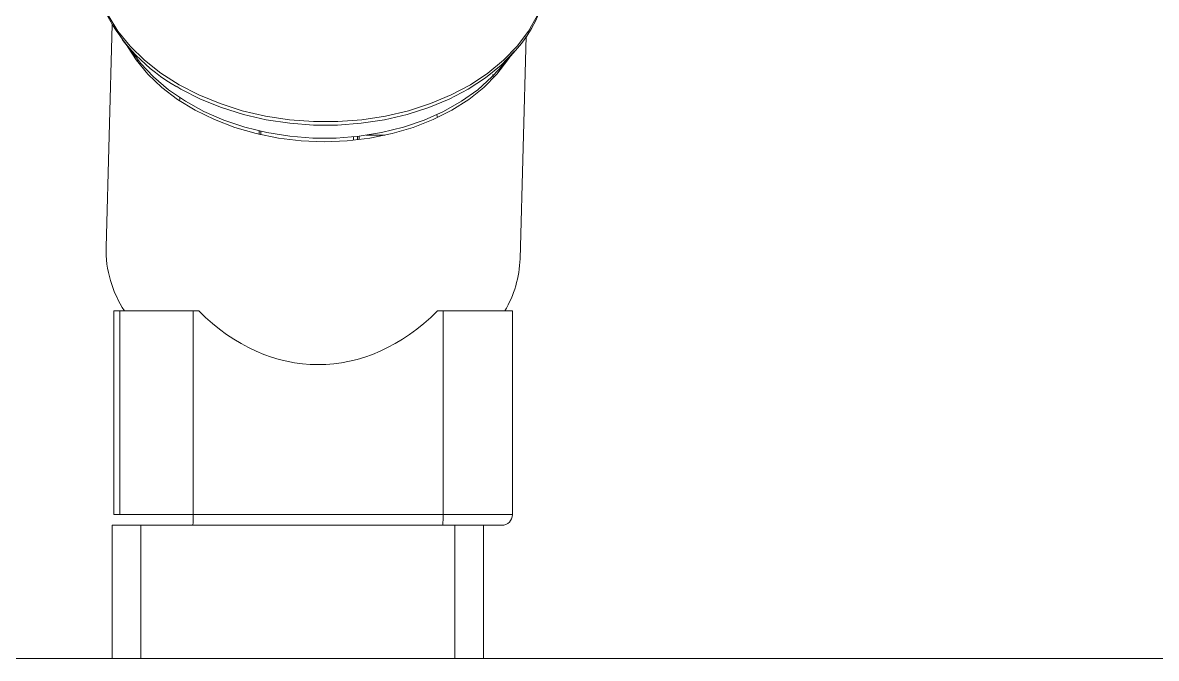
# Model space of a CAD drawing. Header units: millimetres. Extents: x 5343 to 29633, y -275 to 12336.
# Drawn here: x 16229.3 to 16388, y 4641 to 4730 of the extents above; entities that cross this region are included whole.
import ezdxf

# ---------------------------------------------------------------- set-up
doc = ezdxf.new("R2010")
doc.units = ezdxf.units.MM

msp = doc.modelspace()

# ---------------------------------------------------------------- linework, layer by layer
at = {"linetype": 'Continuous', "lineweight": 15}
for p, q in [((16242.62, 4728.78), (16241.23, 4730.99)), ((16301.38, 4730.99), (16300.11, 4728.78)), ((16240.96, 4698.52), (16241.83, 4729.68)), ((16244.33, 4726.68), (16242.62, 4728.78)), ((16245.39, 4724.82), (16243.23, 4727.62)), ((16300.11, 4728.78), (16298.52, 4726.68)), ((16299.8, 4728.06), (16298.94, 4696.9)), ((16243.98, 4726.64), (16245.19, 4724.74)), ((16246.34, 4724.71), (16244.33, 4726.68)), ((16298.28, 4726.08), (16295.98, 4723.41)), ((16298.52, 4726.68), (16296.61, 4724.71)), ((16298.28, 4726.08), (16298.17, 4725.95)), ((16245.19, 4724.74), (16246.83, 4722.75)), ((16245.38, 4724.6), (16245.43, 4724.86)), ((16245.8, 4724.3), (16245.39, 4724.82)), ((16248.63, 4722.9), (16246.34, 4724.71)), ((16296.61, 4724.71), (16294.42, 4722.9)), ((16295.69, 4722.75), (16297.22, 4724.74)), ((16298.17, 4725.95), (16296.27, 4724.02)), ((16297.22, 4724.74), (16297.48, 4725.15)), ((16247.61, 4722.36), (16245.8, 4724.3)), ((16251.18, 4721.27), (16248.63, 4722.9)), ((16294.42, 4722.9), (16291.97, 4721.27)), ((16296.27, 4724.02), (16294.09, 4722.25)), ((16295.98, 4723.41), (16295, 4722.36)), ((16246.83, 4722.75), (16248.77, 4720.9)), ((16249.7, 4720.57), (16247.61, 4722.36)), ((16253.95, 4719.84), (16251.18, 4721.27)), ((16291.97, 4721.27), (16289.28, 4719.84)), ((16294.09, 4722.25), (16291.66, 4720.66)), ((16295, 4722.36), (16293.01, 4720.57)), ((16293.85, 4720.9), (16295.69, 4722.75)), ((16295.17, 4722.4), (16295.12, 4722.7)), ((16248.77, 4720.9), (16250.98, 4719.21)), ((16252.06, 4718.95), (16249.7, 4720.57)), ((16251.45, 4720.66), (16250.88, 4721)), ((16254.19, 4719.26), (16251.45, 4720.66)), ((16256.92, 4718.62), (16253.95, 4719.84)), ((16289.28, 4719.84), (16286.38, 4718.62)), ((16291.66, 4720.66), (16289, 4719.26)), ((16293.01, 4720.57), (16290.74, 4718.95)), ((16291.74, 4719.21), (16293.85, 4720.9)), ((16250.98, 4719.21), (16253.44, 4717.7)), ((16254.65, 4717.53), (16252.06, 4718.95)), ((16257.12, 4718.07), (16254.19, 4719.26)), ((16260.04, 4717.63), (16256.92, 4718.62)), ((16260.2, 4717.1), (16257.12, 4718.07)), ((16286.14, 4718.07), (16283.11, 4717.1)), ((16286.38, 4718.62), (16283.31, 4717.63)), ((16289, 4719.26), (16286.14, 4718.07)), ((16290.74, 4718.95), (16288.23, 4717.53)), ((16289.36, 4717.7), (16291.74, 4719.21)), ((16253.44, 4717.7), (16256.12, 4716.38)), ((16257.44, 4716.31), (16254.65, 4717.53)), ((16263.29, 4716.87), (16260.04, 4717.63)), ((16263.4, 4716.37), (16260.2, 4717.1)), ((16266.63, 4716.36), (16263.29, 4716.87)), ((16280.1, 4716.87), (16276.79, 4716.36)), ((16283.11, 4717.1), (16279.95, 4716.37)), ((16283.31, 4717.63), (16280.1, 4716.87)), ((16288.23, 4717.53), (16285.51, 4716.31)), ((16286.76, 4716.38), (16289.36, 4717.7)), ((16256.12, 4716.38), (16258.98, 4715.29)), ((16260.4, 4715.32), (16257.44, 4716.31)), ((16258.98, 4715.29), (16261.98, 4714.42)), ((16263.49, 4714.57), (16260.4, 4715.32)), ((16266.69, 4715.87), (16263.4, 4716.37)), ((16270.02, 4716.11), (16266.63, 4716.36)), ((16270.02, 4715.62), (16266.69, 4715.87)), ((16273.42, 4716.11), (16270.02, 4716.11)), ((16273.37, 4715.62), (16270.02, 4715.62)), ((16276.69, 4715.87), (16273.37, 4715.62)), ((16276.79, 4716.36), (16273.42, 4716.11)), ((16279.95, 4716.37), (16276.69, 4715.87)), ((16282.6, 4715.32), (16279.55, 4714.57)), ((16281, 4714.42), (16283.96, 4715.29)), ((16285.51, 4716.31), (16282.6, 4715.32)), ((16283.96, 4715.29), (16286.76, 4716.38)), ((16261.98, 4714.42), (16265.1, 4713.79)), ((16262.4, 4714.8), (16262.4, 4714.32)), ((16262.62, 4714.75), (16262.62, 4714.27)), ((16266.68, 4714.06), (16263.49, 4714.57)), ((16265.1, 4713.79), (16268.3, 4713.41)), ((16269.92, 4713.8), (16266.68, 4714.06)), ((16268.3, 4713.41), (16271.52, 4713.29)), ((16273.17, 4713.8), (16269.92, 4713.8)), ((16271.52, 4713.29), (16274.74, 4713.41)), ((16276.39, 4714.06), (16273.17, 4713.8)), ((16274.74, 4713.41), (16277.91, 4713.79)), ((16275.62, 4713.49), (16275.62, 4713.97)), ((16276.19, 4714.03), (16276.19, 4713.55)), ((16276.38, 4713.79), (16276.38, 4714.06)), ((16276.38, 4713.58), (16276.38, 4713.79)), ((16279.55, 4714.57), (16276.39, 4714.06)), ((16277.37, 4714.19), (16279.99, 4714.19)), ((16277.91, 4713.79), (16281, 4714.42)), ((16242.04, 4661.09), (16242.04, 4689.59)), ((16242.04, 4689.59), (16242.05, 4689.59)), ((16242.89, 4689.59), (16242.05, 4689.59)), ((16242.05, 4689.59), (16242.05, 4661.09)), ((16242.89, 4689.59), (16242.89, 4661.09)), ((16253.16, 4689.59), (16242.89, 4689.59)), ((16253.16, 4661.09), (16253.16, 4689.59)), ((16253.93, 4689.59), (16253.16, 4689.59)), ((16288.15, 4689.59), (16287.38, 4689.59)), ((16288.15, 4689.59), (16288.15, 4661.09)), ((16297.87, 4689.59), (16288.15, 4689.59)), ((16297.87, 4689.59), (16297.87, 4661.09)), ((16242.05, 4661.09), (16242.04, 4661.09)), ((16242.89, 4661.09), (16242.05, 4661.09)), ((16253.16, 4661.09), (16242.89, 4661.09)), ((16288.15, 4661.09), (16253.16, 4661.09)), ((16297.87, 4661.09), (16288.15, 4661.09)), ((16241.82, 4659.59), (16241.82, 4640.95)), ((16289.82, 4659.59), (16241.82, 4659.59)), ((16244.38, 4659.59), (16243.55, 4659.59)), ((16245.82, 4640.95), (16245.82, 4659.59)), ((16288.1, 4659.59), (16253.12, 4659.59)), ((16289.82, 4640.95), (16289.82, 4659.59)), ((16293.82, 4659.59), (16293.82, 4640.95)), ((16523.53, 4640.95), (16197.53, 4640.95)), ((16523.53, 4640.95), (16197.53, 4640.95))]:
    msp.add_line(p, q, dxfattribs=at)
for centre, radius, start, end in [((16285.89, 4737.6), 16.92, 317.1048, 24.9595), ((16262.89, 4742.49), 24.63, 207.2187, 240.8078), ((16256.64, 4698.24), 15.69, 178.9766, 213.4568), ((16283.72, 4697.39), 15.22, 329.1593, 358.1589), ((16239.67, 4660.71), 13.5, 355.2185, 1.5905), ((16274.65, 4660.71), 13.5, 355.2185, 1.5905), ((16296.37, 4661.09), 1.5, 270, 0)]:
    msp.add_arc(centre, radius, start, end, dxfattribs=at)
at = {"linetype": 'Continuous', "lineweight": 15, "extrusion": (0, 0, -1)}
for centre, major_axis, ratio, start_param, end_param in [((16269.89, 4631.46), (0.76, -122.32), 0.212466, 2.370222, 2.374761), ((16269.89, 4624.46), (0.76, -127.79), 0.203367, 3.903038, 3.907599), ((16270.65, 4723.09), (0, -41.01), 0.706832, -0.614902, 0.614902)]:
    msp.add_ellipse(centre, major_axis=major_axis, ratio=ratio, start_param=start_param, end_param=end_param, dxfattribs=at)
at = {"linetype": 'Continuous', "lineweight": 15}
for points, knots in [([(16253.12, 4659.59), (16252.05, 4659.59), (16250.4, 4659.59), (16248.39, 4659.59), (16247, 4659.59), (16245.86, 4659.59), (16244.75, 4659.59), (16244.53, 4659.59), (16244.38, 4659.59)], [0, 0, 0, 0, 0.2394568, 0.3683607, 0.5, 0.6316393, 0.7605432, 1, 1, 1, 1]), ([(16296.33, 4659.59), (16296.25, 4659.59), (16296.12, 4659.59), (16295.15, 4659.59), (16294.09, 4659.59), (16292.76, 4659.59), (16290.81, 4659.59), (16289.17, 4659.59), (16288.1, 4659.59)], [0, 0, 0, 0, 0.226663, 0.357735, 0.491589, 0.625443, 0.756515, 1, 1, 1, 1])]:
    msp.add_open_spline(points, degree=3, knots=knots, dxfattribs=at)

doc.saveas('drawing.dxf')
